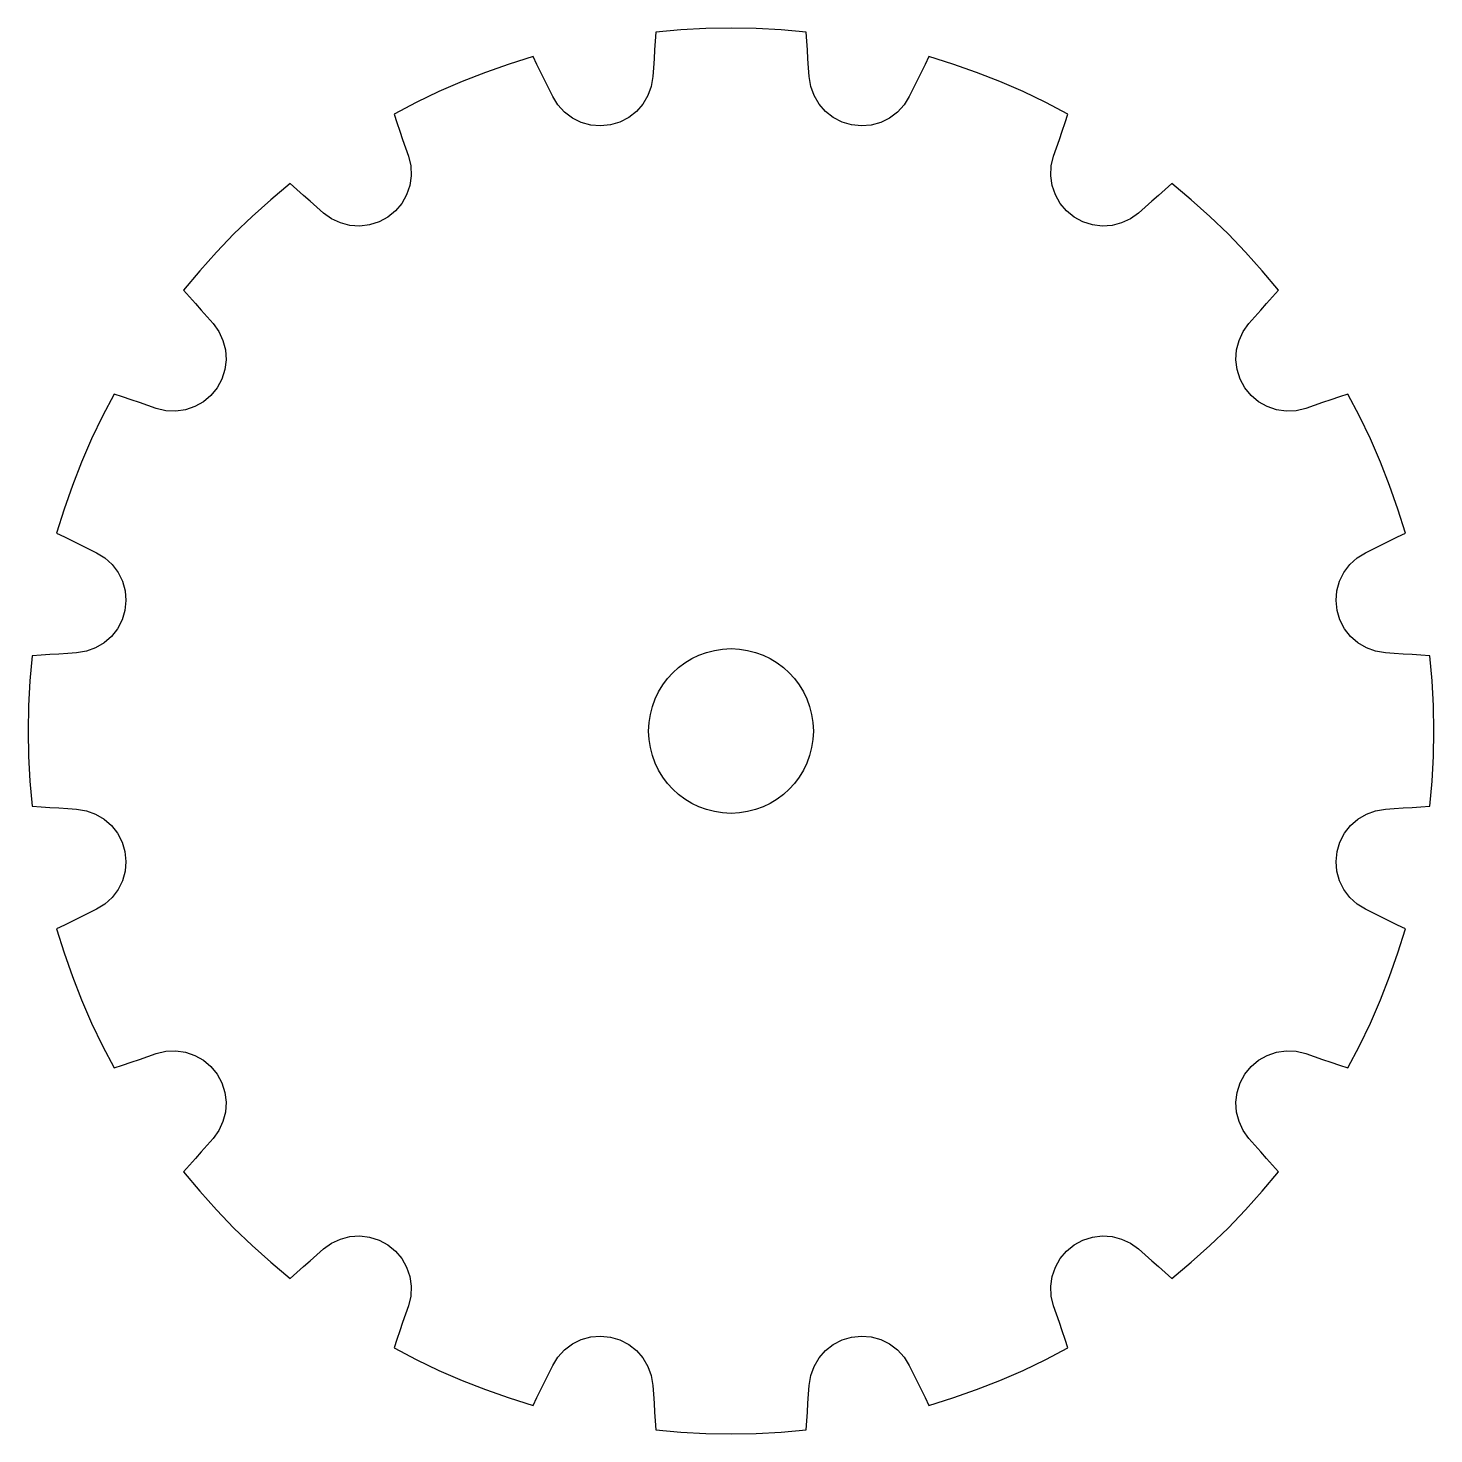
# Model space of a CAD drawing. Header units: millimetres. Extents: x -17.5 to 17.5, y -17.5 to 17.5.
import ezdxf

# ---------------------------------------------------------------- set-up
doc = ezdxf.new("R2010")
doc.units = ezdxf.units.MM

msp = doc.modelspace()

# ---------------------------------------------------------------- linework, layer by layer
at = {"layer": 'CUT'}
msp.add_lwpolyline([(17.3995, 1.8728), (17.1782, 1.8873), (16.9569, 1.9018), (16.7356, 1.9163), (16.5144, 1.9308), (16.2931, 1.9453), (16.0505, 1.9842), (15.8194, 2.0675), (15.6079, 2.1923), (15.4232, 2.3543), (15.2718, 2.5477), (15.1591, 2.766), (15.0889, 3.0014), (15.0637, 3.2457), (15.0843, 3.4905), (15.1501, 3.7271), (15.2588, 3.9475), (15.4065, 4.1437), (15.5881, 4.3091), (15.7973, 4.4378), (15.9962, 4.5359), (16.1951, 4.634), (16.394, 4.7321), (16.5928, 4.8302), (16.7917, 4.9283), (16.6049, 5.5251), (16.3969, 6.115), (16.1679, 6.697), (15.9183, 7.2704), (15.6483, 7.8346), (15.3583, 8.3887), (15.1484, 8.3175), (14.9384, 8.2462), (14.7284, 8.1749), (14.5184, 8.1036), (14.3084, 8.0323), (14.0694, 7.9754), (13.8241, 7.964), (13.5808, 7.9983), (13.3482, 8.0773), (13.1344, 8.1981), (12.9467, 8.3566), (12.7917, 8.5472), (12.6749, 8.7633), (12.6003, 8.9973), (12.5706, 9.2411), (12.5866, 9.4862), (12.648, 9.7241), (12.7525, 9.9464), (12.8965, 10.1454), (13.0427, 10.3121), (13.1889, 10.4788), (13.3351, 10.6456), (13.4814, 10.8123), (13.6276, 10.979), (13.2266, 11.459), (12.8086, 11.9243), (12.3744, 12.3744), (11.9243, 12.8086), (11.459, 13.2266), (10.979, 13.6276), (10.8123, 13.4814), (10.6456, 13.3351), (10.4788, 13.1889), (10.3121, 13.0427), (10.1454, 12.8965), (9.9464, 12.7525), (9.7241, 12.648), (9.4862, 12.5866), (9.2411, 12.5706), (8.9973, 12.6003), (8.7633, 12.6749), (8.5472, 12.7917), (8.3566, 12.9467), (8.1981, 13.1344), (8.0773, 13.3482), (7.9983, 13.5808), (7.964, 13.8241), (7.9754, 14.0694), (8.0323, 14.3084), (8.1036, 14.5184), (8.1749, 14.7284), (8.2462, 14.9384), (8.3175, 15.1484), (8.3887, 15.3583), (7.8346, 15.6483), (7.2704, 15.9183), (6.697, 16.1679), (6.115, 16.3969), (5.5251, 16.6049), (4.9283, 16.7917), (4.8302, 16.5928), (4.7321, 16.394), (4.634, 16.1951), (4.5359, 15.9962), (4.4378, 15.7973), (4.3091, 15.5881), (4.1437, 15.4065), (3.9475, 15.2588), (3.7271, 15.1501), (3.4905, 15.0843), (3.2457, 15.0637), (3.0014, 15.0889), (2.766, 15.1591), (2.5477, 15.2718), (2.3543, 15.4232), (2.1923, 15.6079), (2.0675, 15.8194), (1.9842, 16.0505), (1.9453, 16.2931), (1.9308, 16.5144), (1.9163, 16.7356), (1.9018, 16.9569), (1.8873, 17.1782), (1.8728, 17.3995), (1.2499, 17.4553), (0.6253, 17.4888), (0, 17.5), (-0.6253, 17.4888), (-1.2499, 17.4553), (-1.8728, 17.3995), (-1.8873, 17.1782), (-1.9018, 16.9569), (-1.9163, 16.7356), (-1.9308, 16.5144), (-1.9453, 16.2931), (-1.9842, 16.0505), (-2.0675, 15.8194), (-2.1923, 15.6079), (-2.3543, 15.4232), (-2.5477, 15.2718), (-2.766, 15.1591), (-3.0014, 15.0889), (-3.2457, 15.0637), (-3.4905, 15.0843), (-3.7271, 15.1501), (-3.9475, 15.2588), (-4.1437, 15.4065), (-4.3091, 15.5881), (-4.4378, 15.7973), (-4.5359, 15.9962), (-4.634, 16.1951), (-4.7321, 16.394), (-4.8302, 16.5928), (-4.9283, 16.7917), (-5.5251, 16.6049), (-6.115, 16.3969), (-6.697, 16.1679), (-7.2704, 15.9183), (-7.8346, 15.6483), (-8.3887, 15.3583), (-8.3175, 15.1484), (-8.2462, 14.9384), (-8.1749, 14.7284), (-8.1036, 14.5184), (-8.0323, 14.3084), (-7.9754, 14.0694), (-7.964, 13.8241), (-7.9983, 13.5808), (-8.0773, 13.3482), (-8.1981, 13.1344), (-8.3566, 12.9467), (-8.5472, 12.7917), (-8.7633, 12.6749), (-8.9973, 12.6003), (-9.2411, 12.5706), (-9.4862, 12.5866), (-9.7241, 12.648), (-9.9464, 12.7525), (-10.1454, 12.8965), (-10.3121, 13.0427), (-10.4788, 13.1889), (-10.6456, 13.3351), (-10.8123, 13.4814), (-10.979, 13.6276), (-11.459, 13.2266), (-11.9243, 12.8086), (-12.3744, 12.3744), (-12.8086, 11.9243), (-13.2266, 11.459), (-13.6276, 10.979), (-13.4814, 10.8123), (-13.3351, 10.6456), (-13.1889, 10.4788), (-13.0427, 10.3121), (-12.8965, 10.1454), (-12.7525, 9.9464), (-12.648, 9.7241), (-12.5866, 9.4862), (-12.5706, 9.2411), (-12.6003, 8.9973), (-12.6749, 8.7633), (-12.7917, 8.5472), (-12.9467, 8.3566), (-13.1344, 8.1981), (-13.3482, 8.0773), (-13.5808, 7.9983), (-13.8241, 7.964), (-14.0694, 7.9754), (-14.3084, 8.0323), (-14.5184, 8.1036), (-14.7284, 8.1749), (-14.9384, 8.2462), (-15.1484, 8.3175), (-15.3583, 8.3887), (-15.6483, 7.8346), (-15.9183, 7.2704), (-16.1679, 6.697), (-16.3969, 6.115), (-16.6049, 5.5251), (-16.7917, 4.9283), (-16.5928, 4.8302), (-16.394, 4.7321), (-16.1951, 4.634), (-15.9962, 4.5359), (-15.7973, 4.4378), (-15.5881, 4.3091), (-15.4065, 4.1437), (-15.2588, 3.9475), (-15.1501, 3.7271), (-15.0843, 3.4905), (-15.0637, 3.2457), (-15.0889, 3.0014), (-15.1591, 2.766), (-15.2718, 2.5477), (-15.4232, 2.3543), (-15.6079, 2.1923), (-15.8194, 2.0675), (-16.0505, 1.9842), (-16.2931, 1.9453), (-16.5144, 1.9308), (-16.7356, 1.9163), (-16.9569, 1.9018), (-17.1782, 1.8873), (-17.3995, 1.8728), (-17.4553, 1.2499), (-17.4888, 0.6253), (-17.5, 0), (-17.4888, -0.6253), (-17.4553, -1.2499), (-17.3995, -1.8728), (-17.1782, -1.8873), (-16.9569, -1.9018), (-16.7356, -1.9163), (-16.5144, -1.9308), (-16.2931, -1.9453), (-16.0505, -1.9842), (-15.8194, -2.0675), (-15.6079, -2.1923), (-15.4232, -2.3543), (-15.2718, -2.5477), (-15.1591, -2.766), (-15.0889, -3.0014), (-15.0637, -3.2457), (-15.0843, -3.4905), (-15.1501, -3.7271), (-15.2588, -3.9475), (-15.4065, -4.1437), (-15.5881, -4.3091), (-15.7973, -4.4378), (-15.9962, -4.5359), (-16.1951, -4.634), (-16.394, -4.7321), (-16.5928, -4.8302), (-16.7917, -4.9283), (-16.6049, -5.5251), (-16.3969, -6.115), (-16.1679, -6.697), (-15.9183, -7.2704), (-15.6483, -7.8346), (-15.3583, -8.3887), (-15.1484, -8.3175), (-14.9384, -8.2462), (-14.7284, -8.1749), (-14.5184, -8.1036), (-14.3084, -8.0323), (-14.0694, -7.9754), (-13.8241, -7.964), (-13.5808, -7.9983), (-13.3482, -8.0773), (-13.1344, -8.1981), (-12.9467, -8.3566), (-12.7917, -8.5472), (-12.6749, -8.7633), (-12.6003, -8.9973), (-12.5706, -9.2411), (-12.5866, -9.4862), (-12.648, -9.7241), (-12.7525, -9.9464), (-12.8965, -10.1454), (-13.0427, -10.3121), (-13.1889, -10.4788), (-13.3351, -10.6456), (-13.4814, -10.8123), (-13.6276, -10.979), (-13.2266, -11.459), (-12.8086, -11.9243), (-12.3744, -12.3744), (-11.9243, -12.8086), (-11.459, -13.2266), (-10.979, -13.6276), (-10.8123, -13.4814), (-10.6456, -13.3351), (-10.4788, -13.1889), (-10.3121, -13.0427), (-10.1454, -12.8965), (-9.9464, -12.7525), (-9.7241, -12.648), (-9.4862, -12.5866), (-9.2411, -12.5706), (-8.9973, -12.6003), (-8.7633, -12.6749), (-8.5472, -12.7917), (-8.3566, -12.9467), (-8.1981, -13.1344), (-8.0773, -13.3482), (-7.9983, -13.5808), (-7.964, -13.8241), (-7.9754, -14.0694), (-8.0323, -14.3084), (-8.1036, -14.5184), (-8.1749, -14.7284), (-8.2462, -14.9384), (-8.3175, -15.1484), (-8.3887, -15.3583), (-7.8346, -15.6483), (-7.2704, -15.9183), (-6.697, -16.1679), (-6.115, -16.3969), (-5.5251, -16.6049), (-4.9283, -16.7917), (-4.8302, -16.5928), (-4.7321, -16.394), (-4.634, -16.1951), (-4.5359, -15.9962), (-4.4378, -15.7973), (-4.3091, -15.5881), (-4.1437, -15.4065), (-3.9475, -15.2588), (-3.7271, -15.1501), (-3.4905, -15.0843), (-3.2457, -15.0637), (-3.0014, -15.0889), (-2.766, -15.1591), (-2.5477, -15.2718), (-2.3543, -15.4232), (-2.1923, -15.6079), (-2.0675, -15.8194), (-1.9842, -16.0505), (-1.9453, -16.2931), (-1.9308, -16.5144), (-1.9163, -16.7356), (-1.9018, -16.9569), (-1.8873, -17.1782), (-1.8728, -17.3995), (-1.2499, -17.4553), (-0.6253, -17.4888), (0, -17.5), (0.6253, -17.4888), (1.2499, -17.4553), (1.8728, -17.3995), (1.8873, -17.1782), (1.9018, -16.9569), (1.9163, -16.7356), (1.9308, -16.5144), (1.9453, -16.2931), (1.9842, -16.0505), (2.0675, -15.8194), (2.1923, -15.6079), (2.3543, -15.4232), (2.5477, -15.2718), (2.766, -15.1591), (3.0014, -15.0889), (3.2457, -15.0637), (3.4905, -15.0843), (3.7271, -15.1501), (3.9475, -15.2588), (4.1437, -15.4065), (4.3091, -15.5881), (4.4378, -15.7973), (4.5359, -15.9962), (4.634, -16.1951), (4.7321, -16.394), (4.8302, -16.5928), (4.9283, -16.7917), (5.5251, -16.6049), (6.115, -16.3969), (6.697, -16.1679), (7.2704, -15.9183), (7.8346, -15.6483), (8.3887, -15.3583), (8.3175, -15.1484), (8.2462, -14.9384), (8.1749, -14.7284), (8.1036, -14.5184), (8.0323, -14.3084), (7.9754, -14.0694), (7.964, -13.8241), (7.9983, -13.5808), (8.0773, -13.3482), (8.1981, -13.1344), (8.3566, -12.9467), (8.5472, -12.7917), (8.7633, -12.6749), (8.9973, -12.6003), (9.2411, -12.5706), (9.4862, -12.5866), (9.7241, -12.648), (9.9464, -12.7525), (10.1454, -12.8965), (10.3121, -13.0427), (10.4788, -13.1889), (10.6456, -13.3351), (10.8123, -13.4814), (10.979, -13.6276), (11.459, -13.2266), (11.9243, -12.8086), (12.3744, -12.3744), (12.8086, -11.9243), (13.2266, -11.459), (13.6276, -10.979), (13.4814, -10.8123), (13.3351, -10.6456), (13.1889, -10.4788), (13.0427, -10.3121), (12.8965, -10.1454), (12.7525, -9.9464), (12.648, -9.7241), (12.5866, -9.4862), (12.5706, -9.2411), (12.6003, -8.9973), (12.6749, -8.7633), (12.7917, -8.5472), (12.9467, -8.3566), (13.1344, -8.1981), (13.3482, -8.0773), (13.5808, -7.9983), (13.8241, -7.964), (14.0694, -7.9754), (14.3084, -8.0323), (14.5184, -8.1036), (14.7284, -8.1749), (14.9384, -8.2462), (15.1484, -8.3175), (15.3583, -8.3887), (15.6483, -7.8346), (15.9183, -7.2704), (16.1679, -6.697), (16.3969, -6.115), (16.6049, -5.5251), (16.7917, -4.9283), (16.5928, -4.8302), (16.394, -4.7321), (16.1951, -4.634), (15.9962, -4.5359), (15.7973, -4.4378), (15.5881, -4.3091), (15.4065, -4.1437), (15.2588, -3.9475), (15.1501, -3.7271), (15.0843, -3.4905), (15.0637, -3.2457), (15.0889, -3.0014), (15.1591, -2.766), (15.2718, -2.5477), (15.4232, -2.3543), (15.6079, -2.1923), (15.8194, -2.0675), (16.0505, -1.9842), (16.2931, -1.9453), (16.5144, -1.9308), (16.7356, -1.9163), (16.9569, -1.9018), (17.1782, -1.8873), (17.3995, -1.8728), (17.4553, -1.2499), (17.4888, -0.6253), (17.5, 0), (17.4888, 0.6253), (17.4553, 1.2499)], close=True, dxfattribs=at)
msp.add_circle((0, 0), 2.05, dxfattribs=at)

doc.saveas('drawing.dxf')
